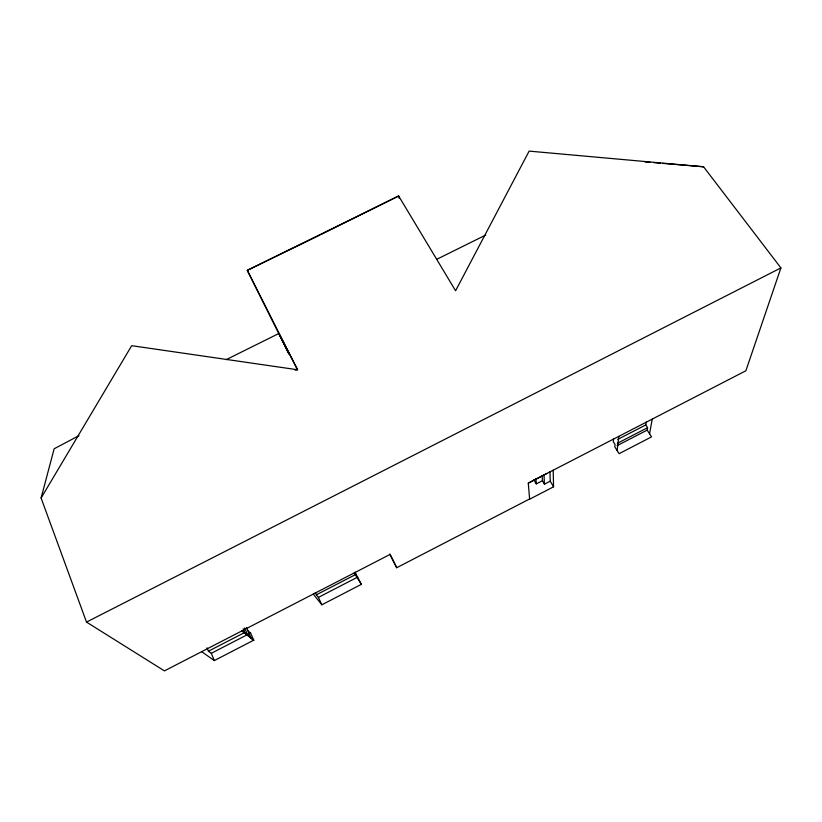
<?xml version="1.0" encoding="UTF-8"?>
<svg xmlns="http://www.w3.org/2000/svg" width="822" height="822" viewBox="0 0 822 822"><rect width="100%" height="100%" fill="white"/><g stroke="black" fill="none" stroke-linecap="round" stroke-linejoin="round"><path stroke-width="1.23" d="M613.582 438.969L613.294 441.712L615.051 444.497L614.794 446.849L619.089 453.672L651.558 436.872L647.171 430.112L647.602 427.687L645.804 424.923L646.287 422.087M617.137 450.569L618.802 436.348M649.565 433.8L652.236 419.097M529.615 498.964L396.697 567.725L390.111 554.398L164.431 670.886L86.505 622.09L41.1 498.009L54.149 448.781L78.902 435.691M288.861 353.881L247.288 270.346L398.649 195.975L455.583 290.772L529.132 151.114L703.57 166.784L780.9 267.91L745.883 370.763L528.279 483.079L529.635 499.201L553.576 486.809L553.185 470.225M41.1 498.009L131.684 345.692L297.585 369.766L247.288 270.346L320.035 235.01M528.289 483.172L547.123 473.349M315.36 592.683L316.357 594.809L356.09 574.29L361.372 584.35L321.854 604.797L313.244 594.07M617.774 439.39L645.804 424.923M207.021 647.828L208.418 651.219L244.545 632.56M533.94 479.894L536.283 483.891L542.397 480.726L542.14 475.599M316.357 594.809L318.402 597.389L357.806 577.034M617.301 443.335L647.602 427.687M208.418 651.219L211.305 653.295L250.597 633.002L253.71 640.204L241.781 630.957M617.024 445.688L647.171 430.112M542.397 480.726L544.421 484.168L550.237 481.168L549.939 471.581M201.647 651.682L214.306 660.58L253.793 640.153M86.505 622.09L780.9 267.91M226.153 359.676L278.812 333.516L297.585 369.766L295.057 370.136M321.186 234.455L398.649 195.975L399.225 198.462M436.482 259.454L485.72 235.051M644.962 161.924L650.058 162.345M653.88 162.664L660.251 163.188M662.799 163.403L703.57 166.784M248.357 635.612L245.1 633.289L243.148 628.748M252.107 638.828L251.059 638.067L246.487 627.463M250.381 637.348L247.864 635.488L244.627 627.957M247.936 630.813L250.597 633.002M242.5 630.587L253.71 640.204M354.19 572.934L361.372 584.35M550.237 481.168L553.576 486.809M389.762 554.007L396.697 567.725M278.812 333.516L289.149 354.087M355.063 572.184L356.09 574.29M318.402 597.389L321.854 604.797M211.305 653.295L214.306 660.58M535.954 478.794L536.283 483.891M544.02 475.25L544.421 484.168"/></g></svg>
